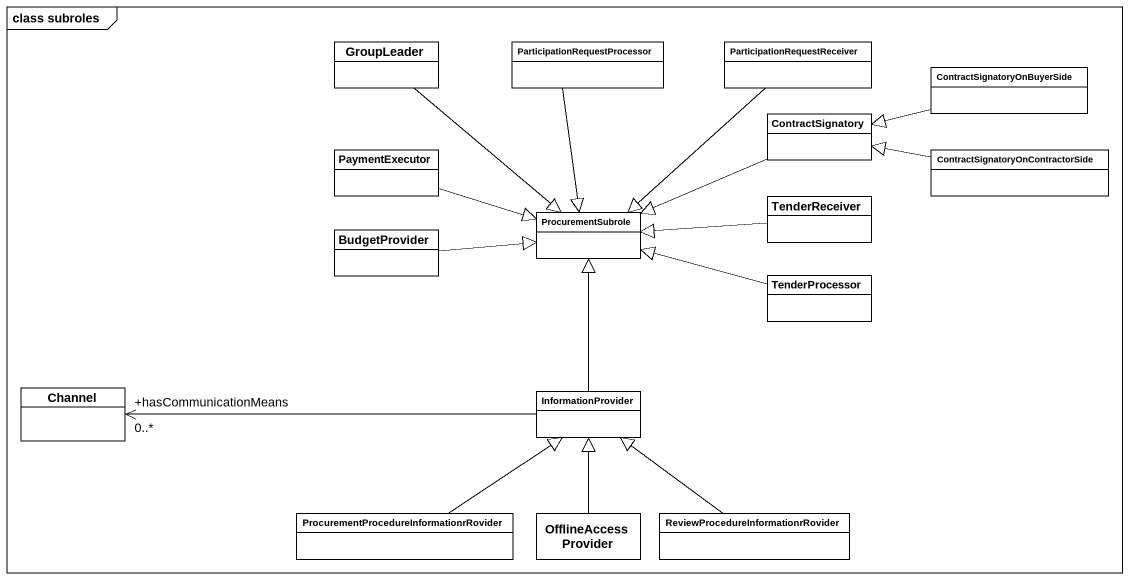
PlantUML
@startuml
mainframe class subroles
hide circle
hide empty members
class GroupLeader
class "ParticipationRequestProcessor" as ParticipationRequestProcesso
class ParticipationRequestReceiver
class ContractSignatoryOnBuyerSide
class ContractSignatory
class PaymentExecutor
class "ContractSignatoryOnContractorSide" as ContractSignatoryOnContracto
class BudgetProvider
class ProcurementSubrole
class TenderReceiver
class TenderProcessor
class Channel
class InformationProvider
class "ProcurementProcedureInformationrRovider" as ProcurementProcedureInformat
class OfflineAccessProvider
class "ReviewProcedureInformationrRovider" as ReviewProcedureInformationrR
GroupLeader --|> ProcurementSubrole
ParticipationRequestProcesso --|> ProcurementSubrole
ParticipationRequestReceiver --|> ProcurementSubrole
ContractSignatoryOnBuyerSide -left-|> ContractSignatory
ContractSignatory -left-|> ProcurementSubrole
PaymentExecutor -right-|> ProcurementSubrole
ContractSignatoryOnContracto -left-|> ContractSignatory
BudgetProvider -right-|> ProcurementSubrole
TenderReceiver -left-|> ProcurementSubrole
TenderProcessor -left-|> ProcurementSubrole
InformationProvider -up-|> ProcurementSubrole
InformationProvider -left-> "+hasCommunicationMeans\n0..*" Channel
ProcurementProcedureInformat -up-|> InformationProvider
OfflineAccessProvider -up-|> InformationProvider
ReviewProcedureInformationrR -up-|> InformationProvider
@enduml
